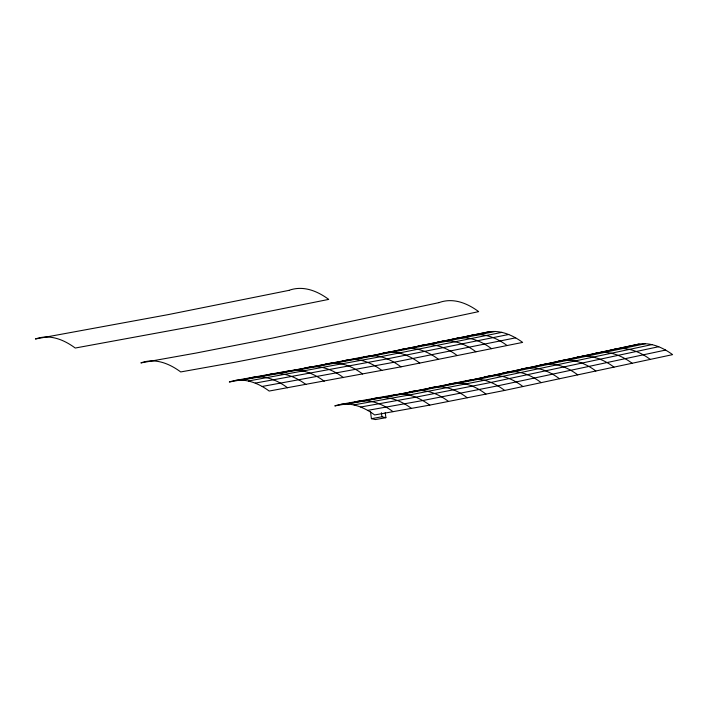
<?xml version="1.0" encoding="UTF-8"?>
<svg xmlns="http://www.w3.org/2000/svg" width="708" height="708" viewBox="0 0 708 708"><rect width="100%" height="100%" fill="white"/><g stroke="black" fill="none" stroke-linecap="round" stroke-linejoin="round"><path stroke-width="1.06" d="M342.548 361.292C356.159 356.292 370.859 362.089 381.807 370.426M361.85 357.682L489.024 331.795C501.193 330.061 513.017 335.38 522.646 342.406L400.994 366.841L269.164 391.046C257.995 382.683 243.101 376.983 229.33 382.01L361.85 357.682L489.024 331.795M380.417 353.956C394.046 348.947 408.764 354.735 419.729 363.071M446.934 384.913C460.474 379.922 475.095 385.763 485.954 394.099M465.944 381.187L639.085 344.044C651.218 342.3 663.007 347.61 672.6 354.637L504.671 390.427L429.791 405.1L374.638 414.95C363.469 406.587 348.575 400.896 334.804 405.923L389.904 396.082L465.944 381.187L639.085 344.044M483.953 377.355C497.485 372.364 512.088 378.205 522.938 386.533M501.963 373.523C515.566 368.514 530.257 374.302 541.195 382.639M519.982 369.682C533.646 364.664 548.426 370.408 559.462 378.745M537.991 365.85C551.727 360.815 566.595 366.505 577.728 374.859M556.134 361.992C569.869 356.947 584.728 362.646 595.853 370.992M574.276 358.124C588.003 353.088 602.862 358.779 613.986 367.125M592.419 354.266C606.145 349.221 620.996 354.912 632.12 363.266M610.562 350.398C624.279 345.362 639.138 351.053 650.254 359.399M247.765 378.718C261.517 373.7 276.386 379.408 287.528 387.763M266.199 375.426C279.925 370.408 294.776 376.125 305.891 384.479M284.625 372.134L367.921 356.106L374.213 355.779L495.423 331.441M303.936 368.523C317.618 363.514 332.397 369.257 343.442 377.612M323.237 364.912C336.884 359.903 351.628 365.673 362.629 374.019M398.993 350.221C412.667 345.212 427.437 350.964 438.464 359.31M417.57 346.495C431.278 341.468 446.111 347.194 457.209 355.549M436.137 342.761C449.899 337.734 464.784 343.433 475.944 351.788M451.704 339.636C465.466 334.61 480.351 340.3 491.511 348.663M467.271 336.512C481.033 331.486 495.919 337.176 507.078 345.531M353.177 402.64C366.948 397.613 381.851 403.303 393.02 411.667M371.541 399.365C385.32 394.329 400.224 400.02 411.41 408.383M389.904 396.082L471.953 379.63L478.174 379.32L645.466 343.69M408.914 392.356C422.623 387.347 437.429 393.082 448.509 401.436M427.924 388.639C441.553 383.63 456.262 389.418 467.227 397.763M652.033 344.575L484.582 380.24L409.127 395.029L354 404.87M658.767 346.699L491.157 382.417L415.888 397.161L360.761 407.003M665.635 350.062L497.866 385.816L422.791 400.524L367.647 410.375M502.016 332.335L380.7 356.699L248.526 380.966M508.769 334.468L387.338 358.85L255.278 383.099M515.654 337.831L394.117 362.239L262.172 386.462M235.516 380.417L290.784 370.549L297.156 370.204L374.213 355.779C384.099 356.416 393.144 361.062 400.994 366.841M241.924 380.072L297.156 370.204C307.13 370.806 316.299 375.426 324.264 381.205M340.999 404.33L396.099 394.489L402.516 394.135L478.174 379.32C487.971 379.975 496.919 384.648 504.671 390.427M347.407 403.976L402.516 394.135C412.543 394.728 421.764 399.321 429.791 405.1M370.496 411.587L371.417 418.667L381.913 416.791L385.895 417.693L385.24 412.64M385.895 417.693L375.399 419.57L371.417 418.667M381.391 412.746L381.913 416.791M438.987 302.626L272.014 338.176L195.974 353.071L140.874 362.912A285.775 95.952 79.9 0 1 180.708 371.939L235.861 362.089L310.741 347.416L478.67 311.626A283.642 95.235 79.9 0 0 438.987 302.626M288.908 290.377L167.92 314.671L35.4 338.999A285.775 95.952 79.9 0 1 75.234 348.035L207.063 323.83L328.716 299.396A285.404 95.828 79.9 0 0 288.908 290.377"/></g></svg>
